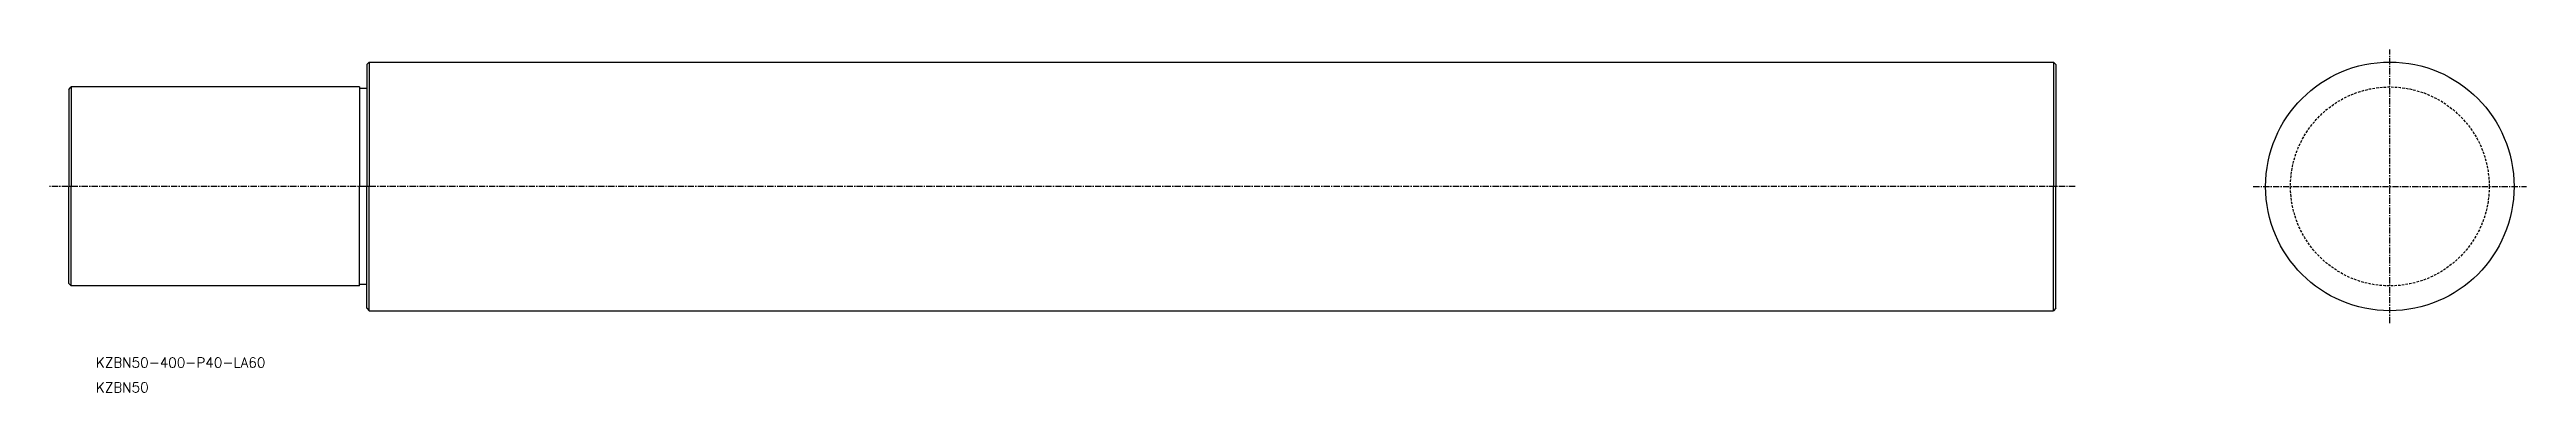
# Model space of a CAD drawing. Extents: x -24215 to -19844, y 30600 to 32404.
# Drawn here: x -24214.7 to -23716.2, y 32335.3 to 32404.2 of the extents above; entities outside this region: 1.
import ezdxf

# ---------------------------------------------------------------- set-up
doc = ezdxf.new("R2010")
doc.units = 0
doc.header["$PDMODE"] = 1
doc.linetypes.add('CENTER', pattern=[2, 1.25, -0.25, 0.25, -0.25])
doc.linetypes.add('DASHED', pattern=[0.75, 0.5, -0.25])
doc.layers.get('0').update_dxf_attribs({"linetype": 'CONTINUOUS'})
doc.layers.add('CENTER', color=1, linetype='CENTER')
doc.styles.add('MISUMI', font='txt.shx')

msp = doc.modelspace()

# ---------------------------------------------------------------- linework, layer by layer
at = {"color": 7, "linetype": 'CONTINUOUS'}
for p, q in [((-24150.87, 32401.23), (-24150.37, 32401.73)), ((-24150.87, 32401.23), (-24150.87, 32376.73)), ((-24150.37, 32401.73), (-23811.37, 32401.73)), ((-24150.37, 32401.73), (-24150.37, 32376.73)), ((-23811.37, 32401.73), (-23811.37, 32376.73)), ((-23810.87, 32401.23), (-23811.37, 32401.73)), ((-23810.87, 32401.23), (-23810.87, 32376.73)), ((-24210.87, 32396.23), (-24210.37, 32396.73)), ((-24210.87, 32396.23), (-24210.87, 32376.73)), ((-24152.37, 32396.73), (-24210.37, 32396.73)), ((-24210.37, 32396.73), (-24210.37, 32376.73)), ((-24152.37, 32396.73), (-24152.37, 32376.73)), ((-24150.87, 32396.43), (-24152.37, 32396.43)), ((-24210.87, 32357.23), (-24210.87, 32376.73)), ((-24210.37, 32356.73), (-24210.37, 32376.73)), ((-24152.37, 32356.73), (-24152.37, 32376.73)), ((-24150.87, 32352.23), (-24150.87, 32376.73)), ((-24150.37, 32351.73), (-24150.37, 32376.73)), ((-23811.37, 32351.73), (-23811.37, 32376.73)), ((-23810.87, 32352.23), (-23810.87, 32376.73)), ((-24210.87, 32357.23), (-24210.37, 32356.73)), ((-24152.37, 32356.73), (-24210.37, 32356.73)), ((-24150.87, 32357.03), (-24152.37, 32357.03)), ((-24150.87, 32352.23), (-24150.37, 32351.73)), ((-24150.37, 32351.73), (-23811.37, 32351.73)), ((-23810.87, 32352.23), (-23811.37, 32351.73))]:
    msp.add_line(p, q, dxfattribs=at)
msp.add_circle((-23743.65, 32376.73), 25, dxfattribs=at)
at = {"color": 3, "linetype": 'DASHED'}
msp.add_circle((-23743.65, 32376.73), 20, dxfattribs=at)
at = {"color": 7, "linetype": 'CONTINUOUS'}
msp.add_point((-19844.35, 30599.58), dxfattribs=at)
at = {"layer": 'CENTER', "color": 1, "linetype": 'CENTER'}
for p, q in [((-23743.65, 32349.23), (-23743.65, 32404.23)), ((-23807.02, 32376.73), (-24214.73, 32376.73)), ((-23771.15, 32376.73), (-23716.15, 32376.73))]:
    msp.add_line(p, q, dxfattribs=at)

# ---------------------------------------------------------------- texts
at = {"color": 7, "linetype": 'CONTINUOUS', "style": 'MISUMI'}
for s, p in [('KZBN50-400-P40-LA60', (-24205.41, 32340.32)), ('KZBN50', (-24205.41, 32335.32))]:
    msp.add_text(s, height=2, dxfattribs=at).set_placement(p)

doc.saveas('drawing.dxf')
